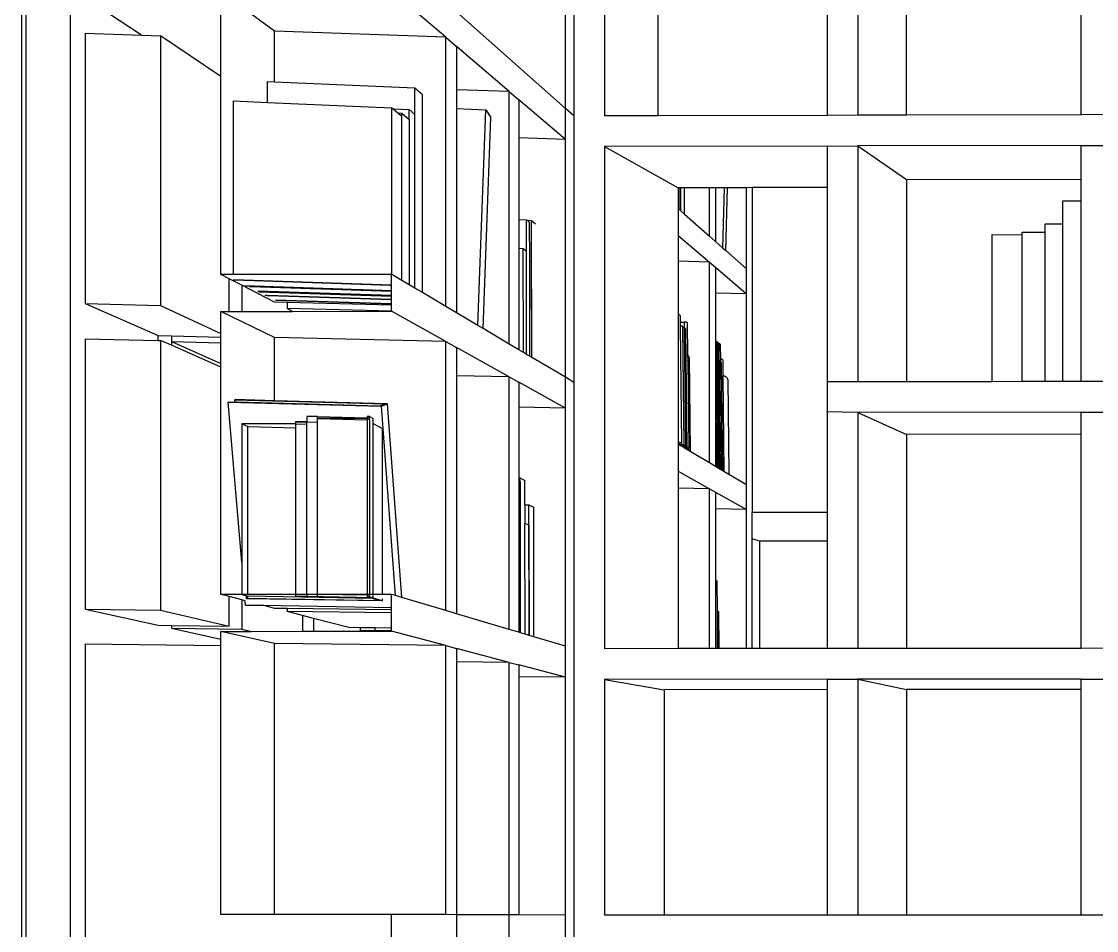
# Model space of a CAD drawing. Extents: x -7815 to 13236, y -6690 to 6575.
# Drawn here: x -7815 to -3460, y -47 to 3634 of the extents above; entities that cross this region are included whole.
import ezdxf

# ---------------------------------------------------------------- set-up
doc = ezdxf.new("R2010")
doc.units = 0
doc.layers.get('0').update_dxf_attribs({"linetype": 'CONTINUOUS'})
doc.layers.add('SECTIONCUTEDGES', color=7, linetype='CONTINUOUS')

msp = doc.modelspace()

# ---------------------------------------------------------------- linework, layer by layer
for p, q in [((-7797.7, 6468.7), (-7797.7, -4001.7)), ((-7617.7, 6271.1), (-7617.7, -3879.4)), ((-5577.2, 5409.2), (-5577.2, 3251.4)), ((-5611.7, 3281.9), (-5611.7, 4245.5)), ((-5453.4, 4206.4), (-5453.4, 3251.7)), ((-4426.6, 4209.6), (-4426.6, 3254.2)), ((-5235.9, 3252.2), (-5235.9, 4042.5)), ((-4550.5, 3253.9), (-4550.5, 4044.6)), ((-4229.7, 3254.7), (-4229.7, 4027.7)), ((-3522.3, 3256.4), (-3522.3, 4029.8)), ((-6790.6, 3595.2), (-7007.4, 3754.9)), ((-6096.7, 3569.9), (-6316, 3756.8)), ((-7328.5, 3578.5), (-7556.9, 3729.3)), ((-5611.7, 3281.9), (-6052.6, 3672.7)), ((-7556.9, 3586.8), (-7556.9, 2491.8)), ((-7556.9, 3586.8), (-7328.5, 3578.5)), ((-7328.5, 3578.5), (-7252.4, 3575.7)), ((-7252.4, 3575.7), (-7252.4, 2484.2)), ((-7007.4, 3411.8), (-7252.4, 3575.7)), ((-6790.6, 3390), (-6790.6, 3595.2)), ((-6096.7, 3569.9), (-6790.6, 3595.2)), ((-6096.7, 2480.1), (-6096.7, 3569.9)), ((-6096.7, 3569.9), (-6052.6, 3532.3)), ((-5839.3, 3350.5), (-6052.6, 3532.3)), ((-6052.6, 3532.3), (-6052.6, 3357.8)), ((-6818.6, 3306.6), (-6818.6, 3391.2)), ((-6818.6, 3391.2), (-6790.6, 3390)), ((-6790.6, 3390), (-6221.3, 3364.9)), ((-6221.3, 3364.9), (-6191.3, 3337.8)), ((-6221.3, 3256.7), (-6221.3, 3364.9)), ((-5839.3, 3350.5), (-6052.6, 3357.8)), ((-6052.6, 3357.8), (-6052.6, 3281.1)), ((-6956.2, 2608.8), (-6956.2, 3312.6)), ((-6956.2, 3312.6), (-6818.6, 3306.6)), ((-6191.3, 2536.1), (-6191.3, 3337.8)), ((-5839.3, 2327.7), (-5839.3, 3350.5)), ((-5839.3, 3350.5), (-5800.5, 3317.4)), ((-5611.7, 3156.5), (-5800.5, 3317.4)), ((-5800.5, 3317.4), (-5800.5, 3162.6)), ((-6818.6, 3306.6), (-6315.1, 3285)), ((-6315.1, 2609.5), (-6315.1, 3285)), ((-6315.1, 3285), (-6309, 3279.8)), ((-6309, 3279.8), (-6244.5, 3277)), ((-6309, 3279.8), (-6290.2, 3263.6)), ((-6244.5, 3277), (-6221.3, 3256.7)), ((-6244.5, 3237), (-6244.5, 3277)), ((-6052.6, 3281.1), (-5933.8, 3276)), ((-6052.6, 3281.1), (-6052.6, 2454)), ((-5966.7, 2403.2), (-5933.8, 3276)), ((-5933.8, 3276), (-5913.5, 3245.4)), ((-5577.2, 3251.4), (-5611.7, 3281.9)), ((-5611.7, 3156.5), (-5611.7, 3281.9)), ((-6290.2, 3263.6), (-6274.6, 3262.9)), ((-6290.2, 3263.6), (-6274.6, 3250.2)), ((-6274.6, 3262.9), (-6244.5, 3237)), ((-6274.6, 3250.2), (-6274.6, 3262.9)), ((-6274.6, 2585.5), (-6274.6, 3250.2)), ((-6244.5, 3237), (-6244.5, 2567.7)), ((-6221.3, 2553.9), (-6221.3, 3256.7)), ((-5945.5, 2390.6), (-5913.5, 3245.4)), ((-5577.2, 3251.4), (-5577.2, 2172.5)), ((-5235.9, 3252.2), (-5453.4, 3251.7)), ((-4550.5, 3253.9), (-5235.9, 3252.2)), ((-4426.6, 3254.2), (-4550.5, 3253.9)), ((-4229.7, 3254.7), (-4426.6, 3254.2)), ((-3522.3, 3256.4), (-4229.7, 3254.7)), ((-3398.1, 3256.7), (-3522.3, 3256.4)), ((-5611.7, 3156.5), (-5800.5, 3162.6)), ((-5800.5, 3162.6), (-5800.5, 2832.4)), ((-5611.7, 2192.9), (-5611.7, 3156.5)), ((-4550.5, 3129.5), (-5453.4, 3127.4)), ((-5453.4, 3127.4), (-5453.4, 1093.7)), ((-5453.4, 3127.4), (-5155.3, 2960.4)), ((-4550.5, 3129.5), (-4426.6, 3129.8)), ((-4550.5, 2961.7), (-4550.5, 3129.5)), ((-3522.3, 3131.9), (-4426.6, 3129.8)), ((-4426.6, 3129.8), (-4426.6, 2174.4)), ((-4426.6, 3129.8), (-4229.7, 2994.5)), ((-3522.3, 3131.9), (-3398.1, 3132.2)), ((-3522.3, 2996.1), (-3522.3, 3131.9)), ((-4550.5, 2961.7), (-4855.7, 2961.1)), ((-4550.5, 2174.2), (-4550.5, 2961.7)), ((-4229.7, 2994.5), (-3522.3, 2996.1)), ((-4229.7, 2994.5), (-4229.7, 2174.7)), ((-3522.3, 2907.3), (-3522.3, 2996.1)), ((-5150.8, 2960.4), (-5155.3, 2960.4)), ((-5155.3, 2960.4), (-5155.3, 2877.5)), ((-5150.6, 2873.4), (-5150.8, 2960.4)), ((-5144.2, 2960.4), (-5150.8, 2960.4)), ((-5144, 2867.5), (-5144.2, 2960.4)), ((-5144.1, 2960.4), (-5144.2, 2960.4)), ((-5129, 2960.5), (-5144.1, 2960.4)), ((-5144, 2867.5), (-5144.1, 2960.4)), ((-5028.6, 2960.7), (-5129, 2960.5)), ((-5128.8, 2854), (-5129, 2960.5)), ((-5028.6, 2765.2), (-5028.6, 2960.7)), ((-5004.1, 2960.7), (-5028.6, 2960.7)), ((-4967.1, 2960.8), (-5004.1, 2960.7)), ((-5004.1, 2960.7), (-5004.1, 2743.5)), ((-4973.7, 2716.5), (-4967.1, 2960.8)), ((-4955.4, 2960.8), (-4967.1, 2960.8)), ((-4962.3, 2706.4), (-4955.4, 2960.8)), ((-4877.9, 2961), (-4955.4, 2960.8)), ((-4855.7, 2961.1), (-4877.9, 2961)), ((-4877.9, 2631.7), (-4877.9, 2961)), ((-4855.7, 2961.1), (-4855.7, 1645.4)), ((-5155.3, 2877.5), (-5150.6, 2873.4)), ((-5155.3, 2877.5), (-5155.3, 2767.5)), ((-3596.8, 2907.7), (-3522.3, 2907.3)), ((-3596.8, 2814.2), (-3596.8, 2907.7)), ((-3522.3, 2175.8), (-3522.3, 2907.3)), ((-5800.5, 2832.4), (-5769.8, 2831.2)), ((-5800.5, 2832.4), (-5800.5, 2715.6)), ((-5768.9, 2286), (-5769.8, 2831.2)), ((-5769.8, 2831.2), (-5767.1, 2828.9)), ((-5150.6, 2873.4), (-5144, 2867.5)), ((-5144, 2867.5), (-5144, 2867.5)), ((-5144, 2867.5), (-5128.8, 2854)), ((-5128.8, 2854), (-5028.6, 2765.2)), ((-5767.1, 2828.9), (-5748.8, 2828.2)), ((-5767.1, 2828.9), (-5756.8, 2820)), ((-5756.5, 2665.4), (-5756.8, 2820)), ((-5748.8, 2828.2), (-5732.3, 2813.9)), ((-5747.9, 2273.6), (-5748.8, 2828.2)), ((-3668.8, 2814.7), (-3596.8, 2814.2)), ((-3668.8, 2780.3), (-3668.8, 2814.7)), ((-3596.8, 2175.7), (-3596.8, 2814.2)), ((-5155.3, 2767.5), (-5028.6, 2659.5)), ((-5155.3, 2767.5), (-5155.3, 2663)), ((-5028.6, 2765.2), (-5004.1, 2743.5)), ((-3882.4, 2770.7), (-3760.7, 2770)), ((-3882.4, 2175.3), (-3882.4, 2770.7)), ((-3760.7, 2780.9), (-3668.8, 2780.3)), ((-3760.7, 2770), (-3760.7, 2780.9)), ((-3760.7, 2175.5), (-3760.7, 2770)), ((-3668.8, 2175.6), (-3668.8, 2780.3)), ((-5800.5, 2715.6), (-5782.9, 2714.9)), ((-5800.5, 2715.6), (-5800.5, 2304.7)), ((-5782.9, 2714.9), (-5769.8, 2704.1)), ((-5782, 2293.8), (-5782.9, 2714.9)), ((-5768.9, 2286), (-5769.8, 2704.1)), ((-5004.1, 2743.5), (-4973.7, 2716.5)), ((-4973.7, 2716.5), (-4962.3, 2706.4)), ((-4962.3, 2706.4), (-4877.9, 2631.7)), ((-5756.5, 2665.4), (-5748.8, 2659)), ((-5755.9, 2278.3), (-5756.5, 2665.4)), ((-5747.9, 2273.6), (-5748.8, 2659)), ((-5028.6, 2659.5), (-5155.3, 2663)), ((-5155.3, 2663), (-5155.3, 2449.7)), ((-5028.6, 2659.5), (-5004.1, 2638.6)), ((-5028.6, 1847.7), (-5028.6, 2659.5)), ((-5004.1, 2638.6), (-4877.9, 2531.1)), ((-5004.1, 2638.6), (-5004.1, 2534.4)), ((-4877.9, 2531.1), (-4877.9, 2631.7)), ((-6974, 2591.6), (-7007.4, 2608.7)), ((-6974, 2459.5), (-6974, 2591.6)), ((-6923.3, 2565.6), (-6974, 2591.6)), ((-6956.2, 2589.4), (-6316, 2567.9)), ((-6956.2, 2589.4), (-6953.3, 2587.7)), ((-6953.3, 2587.7), (-6322.1, 2566.5)), ((-6315.1, 2609.5), (-6316, 2610)), ((-6274.6, 2585.5), (-6315.1, 2609.5)), ((-6244.5, 2567.7), (-6274.6, 2585.5)), ((-6923.3, 2565.6), (-6923.3, 2459.6)), ((-6790.6, 2497.7), (-6923.3, 2565.6)), ((-6911.2, 2563.3), (-6908.5, 2561.7)), ((-6316, 2543.5), (-6911.2, 2563.3)), ((-6889.9, 2561.1), (-6908.5, 2561.7)), ((-6889.9, 2561.1), (-6887, 2559.4)), ((-6316, 2542), (-6889.9, 2561.1)), ((-6316, 2540.4), (-6887, 2559.4)), ((-6857.3, 2542.1), (-6854.7, 2540.6)), ((-6316, 2524.3), (-6857.3, 2542.1)), ((-6854.7, 2540.6), (-6316, 2522.8)), ((-6854.7, 2540.6), (-6851.8, 2538.9)), ((-6851.8, 2538.9), (-6316, 2521.3)), ((-6830.1, 2526.2), (-6827.4, 2524.7)), ((-6830.1, 2526.2), (-6316, 2509.4)), ((-6322.1, 2566.5), (-6316, 2562.4)), ((-6221.3, 2553.9), (-6244.5, 2567.7)), ((-6191.3, 2536.1), (-6221.3, 2553.9)), ((-6096.7, 2480.1), (-6191.3, 2536.1)), ((-4877.9, 2531.1), (-5004.1, 2534.4)), ((-5004.1, 2534.4), (-5004.1, 2340.4)), ((-4877.9, 1758.4), (-4877.9, 2531.1)), ((-7556.9, 2491.8), (-7261.8, 2361.7)), ((-7556.9, 2491.8), (-7252.4, 2484.2)), ((-7252.4, 2484.2), (-7007.4, 2370.3)), ((-6818.6, 2524.4), (-6827.4, 2524.7)), ((-6818.6, 2524.4), (-6815.8, 2522.8)), ((-6316, 2507.9), (-6818.6, 2524.4)), ((-6316, 2506.4), (-6815.8, 2522.8)), ((-6738.9, 2496.4), (-6790.6, 2497.7)), ((-6786.1, 2505.5), (-6783.5, 2504)), ((-6316, 2490.2), (-6786.1, 2505.5)), ((-6316, 2488.7), (-6783.5, 2504)), ((-6738.9, 2496.4), (-6738.9, 2471.3)), ((-6316, 2485.7), (-6738.9, 2496.4)), ((-6790.6, 2354.8), (-7007.4, 2459.4)), ((-6716.7, 2459.9), (-6738.9, 2471.3)), ((-6316.6, 2460.7), (-6738.9, 2471.3)), ((-6096.7, 2338.2), (-6316, 2460.7)), ((-6052.6, 2454), (-6096.7, 2480.1)), ((-5966.7, 2403.2), (-6052.6, 2454)), ((-5153.3, 2448.8), (-5155.3, 2449.7)), ((-5155.3, 2449.7), (-5155.3, 1931.2)), ((-5150.8, 2447.4), (-5153.3, 2448.8)), ((-5149, 2446), (-5150.8, 2447.4)), ((-5147.8, 2444.6), (-5149, 2446)), ((-5147.3, 2443.2), (-5147.8, 2444.6)), ((-5147.3, 2443.2), (-5147, 2416.9)), ((-5945.5, 2390.6), (-5966.7, 2403.2)), ((-5147, 2416.9), (-5130.4, 2416.5)), ((-5147, 2416.9), (-5146.8, 2401.6)), ((-5144.3, 2401.2), (-5146.8, 2401.6)), ((-5146.8, 2401.6), (-5141.3, 1924.4)), ((-5141.6, 2400.7), (-5144.3, 2401.2)), ((-5139.5, 2400.2), (-5141.6, 2400.7)), ((-5138, 2399.7), (-5139.5, 2400.2)), ((-5137.1, 2399.2), (-5138, 2399.7)), ((-5136.9, 2398.8), (-5137.1, 2399.2)), ((-5136.9, 2398.8), (-5136.9, 2395.6)), ((-5135.7, 2395.4), (-5136.9, 2395.6)), ((-5136.9, 2395.6), (-5131.4, 1917.9)), ((-5133.6, 2394.9), (-5135.7, 2395.4)), ((-5130.4, 2416.5), (-5130.1, 2391.7)), ((-5126.9, 2416.3), (-5130.4, 2416.5)), ((-5123.9, 2416.1), (-5126.9, 2416.3)), ((-5121.5, 2415.9), (-5123.9, 2416.1)), ((-5119.7, 2415.6), (-5121.5, 2415.9)), ((-5118.6, 2415.4), (-5119.7, 2415.6)), ((-5118, 2415.2), (-5118.6, 2415.4)), ((-5118, 2415.2), (-5116.5, 2281.6)), ((-7261.8, 2342.3), (-7261.8, 2361.7)), ((-7261.8, 2361.7), (-7208.1, 2360.4)), ((-7208.1, 2360.4), (-7208.1, 2338)), ((-7208.1, 2360.4), (-7007.4, 2355.6)), ((-6790.6, 2098.2), (-6790.6, 2354.8)), ((-6096.7, 2338.2), (-6790.6, 2354.8)), ((-5839.3, 2327.7), (-5945.5, 2390.6)), ((-5132.1, 2394.4), (-5133.6, 2394.9)), ((-5131.2, 2393.9), (-5132.1, 2394.4)), ((-5131, 2393.4), (-5131.2, 2393.9)), ((-5131, 2393.4), (-5131, 2391.9)), ((-5130.1, 2391.7), (-5131, 2391.9)), ((-5131, 2391.9), (-5125.5, 1913.6)), ((-5129.8, 2391.6), (-5130.1, 2391.7)), ((-5127.7, 2391.2), (-5129.8, 2391.6)), ((-5126.2, 2390.7), (-5127.7, 2391.2)), ((-5125.4, 2390.2), (-5126.2, 2390.7)), ((-5125.2, 2389.7), (-5125.4, 2390.2)), ((-5125.2, 2389.7), (-5119.7, 1911)), ((-7556.9, 2349.3), (-7556.9, 1254.4)), ((-7556.9, 2349.3), (-7261.8, 2342.3)), ((-7261.8, 2342.3), (-7252.4, 2342.1)), ((-7252.4, 2342.1), (-7252.4, 1250.5)), ((-7208.1, 2322.7), (-7252.4, 2342.1)), ((-7208.1, 2338), (-7007.4, 2249.4)), ((-7208.1, 2338), (-7208.1, 2322.7)), ((-7208.1, 2338), (-7007.4, 2333.2)), ((-7007.4, 2234.7), (-7208.1, 2322.7)), ((-6096.7, 1248.5), (-6096.7, 2338.2)), ((-6096.7, 2338.2), (-6052.6, 2313.6)), ((-5839.3, 2194.5), (-6052.6, 2313.6)), ((-6052.6, 2313.6), (-6052.6, 2199.3)), ((-5800.5, 2304.7), (-5839.3, 2327.7)), ((-5003.9, 2340.4), (-5004.1, 2340.4)), ((-5004.1, 2340.4), (-5004.1, 2074.1)), ((-5002.5, 2339.9), (-5003.9, 2340.4)), ((-5001.7, 2339.4), (-5002.5, 2339.9)), ((-5001.5, 2339), (-5001.7, 2339.4)), ((-5001.5, 2339), (-5001.5, 2337.7)), ((-5000.3, 2337.5), (-5001.5, 2337.7)), ((-5001.5, 2337.7), (-4995.7, 1828.2)), ((-4998.3, 2337), (-5000.3, 2337.5)), ((-4996.9, 2336.5), (-4998.3, 2337)), ((-4996.1, 2336), (-4996.9, 2336.5)), ((-4995.9, 2335.6), (-4996.1, 2336)), ((-4995.9, 2335.6), (-4995.9, 2332.4)), ((-4994.7, 2332.2), (-4995.9, 2332.4)), ((-4995.9, 2332.4), (-4990.1, 1824.8)), ((-4992.7, 2331.7), (-4994.7, 2332.2)), ((-4991.3, 2331.3), (-4992.7, 2331.7)), ((-4990.5, 2330.8), (-4991.3, 2331.3)), ((-4990.3, 2330.3), (-4990.5, 2330.8)), ((-4990.3, 2330.3), (-4990.3, 2329)), ((-4989.1, 2328.8), (-4990.3, 2329)), ((-4990.3, 2329), (-4984.5, 1821.5)), ((-4987.1, 2328.3), (-4989.1, 2328.8)), ((-4985.7, 2327.9), (-4987.1, 2328.3)), ((-4984.9, 2327.4), (-4985.7, 2327.9)), ((-4984.7, 2326.9), (-4984.9, 2327.4)), ((-4984.7, 2326.9), (-4984, 2267.2)), ((-5782, 2293.8), (-5800.5, 2304.7)), ((-5768.9, 2286), (-5782, 2293.8)), ((-5755.9, 2278.3), (-5768.9, 2286)), ((-5768.9, 2286), (-5768.9, 2286)), ((-5747.9, 2273.6), (-5755.9, 2278.3)), ((-5731.4, 2263.8), (-5747.9, 2273.6)), ((-5747.9, 2273.6), (-5747.9, 2273.6)), ((-5115.8, 2281.2), (-5116.5, 2281.6)), ((-5116.5, 2281.6), (-5116.3, 2261.8)), ((-5113.7, 2279.5), (-5115.8, 2281.2)), ((-5112, 2277.9), (-5113.7, 2279.5)), ((-5110.9, 2276.3), (-5112, 2277.9)), ((-5110.4, 2274.7), (-5110.9, 2276.3)), ((-5110.3, 2273.2), (-5110.4, 2274.7)), ((-5110.3, 2273.2), (-5110.3, 2273.2)), ((-5110.3, 2273.2), (-5106, 1893.5)), ((-4982.7, 2267), (-4984, 2267.2)), ((-4984, 2267.2), (-4983.9, 2254.1)), ((-4979.9, 2266.3), (-4982.7, 2267)), ((-4977.7, 2265.6), (-4979.9, 2266.3)), ((-4976, 2264.9), (-4977.7, 2265.6)), ((-4975, 2264.2), (-4976, 2264.9)), ((-5611.7, 2192.9), (-5731.4, 2263.8)), ((-5115.3, 2261.6), (-5116.3, 2261.8)), ((-5116.3, 2261.8), (-5112.2, 1908.5)), ((-5114.4, 2261.4), (-5115.3, 2261.6)), ((-5114, 2261.2), (-5114.4, 2261.4)), ((-5114, 2261.2), (-5110, 1906.8)), ((-4983.2, 2254), (-4983.9, 2254.1)), ((-4983.9, 2254.1), (-4978.9, 1818.2)), ((-4981.7, 2253.8), (-4983.2, 2254)), ((-4980.6, 2253.6), (-4981.7, 2253.8)), ((-4980.2, 2253.4), (-4980.6, 2253.6)), ((-4980.2, 2253.4), (-4975.2, 1816)), ((-4974.5, 2263.5), (-4975, 2264.2)), ((-4974.5, 2263.5), (-4973.8, 2200.6)), ((-5839.3, 2194.5), (-6052.6, 2199.3)), ((-6052.6, 2199.3), (-6052.6, 1235.3)), ((-5839.3, 1171.7), (-5839.3, 2194.5)), ((-5839.3, 2194.5), (-5800.5, 2172.9)), ((-5577.2, 2172.5), (-5611.7, 2192.9)), ((-5611.7, 2067.5), (-5611.7, 2192.9)), ((-4970.6, 2199.2), (-4973.8, 2200.6)), ((-4973.8, 2200.6), (-4969.4, 1812.6)), ((-4966.8, 2197.4), (-4970.6, 2199.2)), ((-4963.4, 2195.5), (-4966.8, 2197.4)), ((-4960.4, 2193.6), (-4963.4, 2195.5)), ((-4958, 2191.7), (-4960.4, 2193.6)), ((-4956.1, 2189.8), (-4958, 2191.7)), ((-4954.8, 2187.9), (-4956.1, 2189.8)), ((-4954.1, 2186.1), (-4954.8, 2187.9)), ((-4953.9, 2184.4), (-4954.1, 2186.1)), ((-4954, 2183.7), (-4953.9, 2184.4)), ((-4953.9, 2184.4), (-4949.5, 1800.8)), ((-5611.7, 2067.5), (-5800.5, 2172.9)), ((-5800.5, 2172.9), (-5800.5, 2071.5)), ((-5577.2, 2172.5), (-5577.2, -5504)), ((-4426.6, 2174.4), (-4550.5, 2174.2)), ((-4550.5, 1645.8), (-4550.5, 2174.2)), ((-4229.7, 2174.7), (-4426.6, 2174.4)), ((-3882.4, 2175.3), (-4229.7, 2174.7)), ((-3760.7, 2175.5), (-3882.4, 2175.3)), ((-3668.8, 2175.6), (-3760.7, 2175.5)), ((-3596.8, 2175.7), (-3668.8, 2175.6)), ((-3522.3, 2175.8), (-3596.8, 2175.7)), ((-3398.1, 2176), (-3522.3, 2175.8)), ((-6977.9, 2092.6), (-6975, 2093.5)), ((-6977.9, 2092.6), (-6357.4, 2075.7)), ((-6922.3, 1444.6), (-6977.9, 2092.6)), ((-6975, 2093.5), (-6950.3, 2092.9)), ((-6951, 2101.6), (-6948.3, 2102.5)), ((-6951, 2101.6), (-6343.8, 2085.1)), ((-6950.3, 2092.9), (-6951, 2101.6)), ((-6950.3, 2092.9), (-6945, 2092.7)), ((-6790.6, 2098.2), (-6948.3, 2102.5)), ((-6945, 2092.7), (-6944, 2093.1)), ((-6945, 2092.7), (-6364.4, 2077)), ((-6944, 2093.1), (-6363.5, 2077.3)), ((-6332.1, 2085.7), (-6790.6, 2098.2)), ((-6364.4, 2077), (-6363.5, 2077.3)), ((-6363.5, 2077.3), (-6343.8, 2085.1)), ((-6357.4, 2075.7), (-6332.1, 2085.7)), ((-6300.7, 1309.3), (-6357.4, 2075.7)), ((-6274.5, 1301.5), (-6332.1, 2085.7)), ((-5611.7, 2067.5), (-5800.5, 2071.5)), ((-5800.5, 2071.5), (-5800.5, 1785.6)), ((-5611.7, 1103.9), (-5611.7, 2067.5)), ((-5004.1, 2074.1), (-5001.3, 1831.5)), ((-5004.1, 2074.1), (-5004.1, 1833.1)), ((-4426.6, 2050), (-4554.2, 2053.5)), ((-3522.3, 2051.4), (-4426.6, 2050)), ((-4426.6, 2050), (-4426.6, 1094.6)), ((-4426.6, 2050), (-4229.7, 1961.4)), ((-3522.3, 2051.4), (-3398.1, 2051.6)), ((-3522.3, 1962.4), (-3522.3, 2051.4)), ((-6922.3, 2004.1), (-6897.9, 1993.1)), ((-6705.6, 2012.9), (-6659.8, 2011.7)), ((-6705.6, 2004.5), (-6659.8, 2003.3)), ((-6616.7, 2032.7), (-6659.8, 2033.9)), ((-6659.8, 2013), (-6616.7, 2011.8)), ((-6616.7, 2033.9), (-6414.3, 2028.6)), ((-6616.7, 2025.5), (-6414.3, 2020.2)), ((-6414.3, 2034.2), (-6405.2, 2029.5)), ((-6414.3, 2025.8), (-6405.2, 2021.1)), ((-6405.2, 2034.2), (-6390.8, 2026.7)), ((-6390.8, 2005.9), (-6390.8, 2026.7)), ((-6390.8, 2005.9), (-6352.3, 1986.1)), ((-6390.8, 1313.8), (-6390.8, 2005.9)), ((-6897.9, 1993.1), (-6705.6, 1988.1)), ((-6897.9, 1313.3), (-6897.9, 1993.1)), ((-6352.3, 1313.8), (-6352.3, 1986.1)), ((-3522.3, 1962.4), (-4229.7, 1961.4)), ((-4229.7, 1961.4), (-4229.7, 1094.7)), ((-3522.3, 1095.3), (-3522.3, 1962.4)), ((-5154.1, 1930.9), (-5155.3, 1931.2)), ((-5155.3, 1931.2), (-5155.3, 1927.4)), ((-5155.3, 1927.4), (-5145.8, 1920.6)), ((-5155.3, 1927.4), (-5155.3, 1926.1)), ((-5150.5, 1922.7), (-5155.3, 1926.1)), ((-5155.3, 1926.1), (-5155.3, 1922.8)), ((-5155.3, 1922.8), (-5150.5, 1922.7)), ((-5155.3, 1922.8), (-5155.3, 1922.7)), ((-5155.3, 1922.7), (-5155.3, 1812.7)), ((-5155.3, 1922.7), (-5152.5, 1921)), ((-5150.4, 1929.9), (-5154.1, 1930.9)), ((-5152.5, 1921), (-5148.1, 1920.9)), ((-5152.5, 1921), (-5151.9, 1920.7)), ((-5145.8, 1920.6), (-5151.9, 1920.7)), ((-5151.9, 1920.7), (-5151.7, 1920.6)), ((-5147.5, 1920.5), (-5151.7, 1920.6)), ((-5151.7, 1920.6), (-5147.6, 1918.2)), ((-5148.1, 1920.9), (-5150.5, 1922.7)), ((-5147.3, 1928.8), (-5150.4, 1929.9)), ((-5147.6, 1918.2), (-5144.1, 1918.1)), ((-5147.6, 1918.2), (-5147.3, 1917.9)), ((-5144.1, 1918.1), (-5147.5, 1920.5)), ((-5144.9, 1927.7), (-5147.3, 1928.8)), ((-5143.8, 1917.9), (-5147.3, 1917.9)), ((-5147.3, 1917.9), (-5144.9, 1916.5)), ((-5145.8, 1920.6), (-5143.7, 1921.5)), ((-5145.8, 1920.6), (-5139.9, 1916.3)), ((-5142, 1920.2), (-5145.8, 1920.6)), ((-5143, 1926.6), (-5144.9, 1927.7)), ((-5144.9, 1916.5), (-5141.9, 1916.4)), ((-5144.9, 1916.5), (-5144.7, 1916.4)), ((-5139.9, 1916.3), (-5144.7, 1916.4)), ((-5144.7, 1916.4), (-5144.5, 1916.3)), ((-5141.5, 1916.2), (-5144.5, 1916.3)), ((-5144.5, 1916.3), (-5140.4, 1913.9)), ((-5143.8, 1917.9), (-5144.1, 1918.1)), ((-5141.9, 1916.4), (-5143.8, 1917.9)), ((-5143.7, 1921.5), (-5142.3, 1922.4)), ((-5141.8, 1925.5), (-5143, 1926.6)), ((-5142.3, 1922.4), (-5141.4, 1923.4)), ((-5138.8, 1919.8), (-5142, 1920.2)), ((-5141.3, 1924.4), (-5141.8, 1925.5)), ((-5141.4, 1923.4), (-5141.3, 1924.4)), ((-5139.9, 1916.3), (-5137, 1916.6)), ((-5139.9, 1916.3), (-5134, 1912)), ((-5136.1, 1915.9), (-5139.9, 1916.3)), ((-5136, 1919.4), (-5138.8, 1919.8)), ((-5137, 1916.6), (-5134.7, 1916.9)), ((-5133.9, 1919.1), (-5136, 1919.4)), ((-5134.7, 1916.9), (-5132.9, 1917.2)), ((-5132.5, 1918.7), (-5133.9, 1919.1)), ((-5132.9, 1917.2), (-5131.8, 1917.5)), ((-5131.6, 1918.3), (-5132.5, 1918.7)), ((-5131.8, 1917.5), (-5131.4, 1917.9)), ((-5131.4, 1917.9), (-5131.6, 1918.3)), ((-5138.2, 1913.8), (-5141.5, 1916.2)), ((-5140.4, 1913.9), (-5138.2, 1913.8)), ((-5140.4, 1913.9), (-5140.2, 1913.7)), ((-5140.2, 1913.7), (-5138.1, 1913.7)), ((-5140.2, 1913.7), (-5137.6, 1912.2)), ((-5138.1, 1913.7), (-5138.2, 1913.8)), ((-5136, 1912.2), (-5138.1, 1913.7)), ((-5137.6, 1912.2), (-5136, 1912.2)), ((-5137.6, 1912.2), (-5137.4, 1912.1)), ((-5134, 1912), (-5137.4, 1912.1)), ((-5137.4, 1912.1), (-5136, 1911.2)), ((-5132.9, 1915.6), (-5136.1, 1915.9)), ((-5136, 1911.2), (-5132.4, 1911.2)), ((-5136, 1911.2), (-5133.2, 1909.6)), ((-5134, 1912), (-5133.6, 1912.1)), ((-5133.6, 1912.1), (-5132.1, 1912.2)), ((-5132.4, 1911.2), (-5133.6, 1912.1)), ((-5133.2, 1909.6), (-5130.1, 1909.5)), ((-5133.2, 1909.6), (-5133.1, 1909.6)), ((-5128.3, 1909.5), (-5133.1, 1909.6)), ((-5133.1, 1909.6), (-5133, 1909.5)), ((-5128.2, 1909.4), (-5133, 1909.5)), ((-5133, 1909.5), (-5130.5, 1908)), ((-5130.2, 1915.2), (-5132.9, 1915.6)), ((-5130.1, 1909.5), (-5132.4, 1911.2)), ((-5132.1, 1912.2), (-5131.1, 1912.3)), ((-5132.1, 1912.2), (-5128.3, 1909.5)), ((-5131.1, 1912.3), (-5128.8, 1912.6)), ((-5130.5, 1908), (-5124.1, 1907.9)), ((-5130.5, 1908), (-5130.4, 1907.9)), ((-5122.3, 1907.8), (-5130.4, 1907.9)), ((-5130.4, 1907.9), (-5130.3, 1907.9)), ((-5119.6, 1907.7), (-5130.3, 1907.9)), ((-5130.3, 1907.9), (-5129.7, 1907.5)), ((-5128.1, 1914.8), (-5130.2, 1915.2)), ((-5130.1, 1909.5), (-5128.3, 1909.5)), ((-5129.7, 1907.5), (-5129, 1907.5)), ((-5129.7, 1907.5), (-5129, 1907.1)), ((-5129, 1907.5), (-5129, 1907.1)), ((-5129, 1907.5), (-5119.1, 1907.4)), ((-5129, 1907.1), (-5127.7, 1906.3)), ((-5128.8, 1912.6), (-5127.1, 1912.9)), ((-5128.3, 1909.5), (-5127.1, 1909.5)), ((-5127.5, 1909.5), (-5128.3, 1909.5)), ((-5128.3, 1909.5), (-5128.3, 1909.5)), ((-5128.3, 1909.5), (-5128.2, 1909.4)), ((-5128.2, 1909.4), (-5127.5, 1909.5)), ((-5126.6, 1914.4), (-5128.1, 1914.8)), ((-5127.7, 1906.3), (-5117.5, 1906.2)), ((-5127.7, 1906.3), (-5127.6, 1906.3)), ((-5116.2, 1906.1), (-5127.6, 1906.3)), ((-5127.6, 1906.3), (-5126.5, 1905.6)), ((-5126.3, 1909.4), (-5127.5, 1909.5)), ((-5127.5, 1909.5), (-5127.1, 1909.5)), ((-5127.1, 1912.9), (-5126, 1913.3)), ((-5127, 1912.9), (-5127.1, 1912.9)), ((-5127.1, 1912.9), (-5127.1, 1912.9)), ((-5127.1, 1909.5), (-5125.3, 1909.7)), ((-5124.6, 1909.5), (-5127.1, 1909.5)), ((-5124.3, 1912.5), (-5127, 1912.9)), ((-5125.7, 1914), (-5126.6, 1914.4)), ((-5124.7, 1905.1), (-5126.5, 1905.6)), ((-5126.5, 1905.6), (-5106, 1893.5)), ((-5124.1, 1907.9), (-5126.3, 1909.4)), ((-5126, 1913.3), (-5125.5, 1913.6)), ((-5125.5, 1913.6), (-5125.7, 1914)), ((-5125.3, 1909.7), (-5124.6, 1909.8)), ((-5120.8, 1903.8), (-5124.7, 1905.1)), ((-5124.6, 1909.8), (-5122.9, 1910)), ((-5124.6, 1909.8), (-5124.6, 1909.5)), ((-5124.6, 1909.5), (-5122.3, 1907.8)), ((-5121.1, 1909.3), (-5124.6, 1909.5)), ((-5122.2, 1912.1), (-5124.3, 1912.5)), ((-5122.9, 1910), (-5121.2, 1910.3)), ((-5122.3, 1907.8), (-5119.1, 1907.9)), ((-5118.5, 1907.8), (-5122.3, 1907.8)), ((-5120.7, 1911.7), (-5122.2, 1912.1)), ((-5121.2, 1910.3), (-5120.1, 1910.6)), ((-5118.1, 1909.1), (-5121.1, 1909.3)), ((-5117.2, 1902.5), (-5120.8, 1903.8)), ((-5119.9, 1911.4), (-5120.7, 1911.7)), ((-5120.1, 1910.6), (-5119.7, 1911)), ((-5119.7, 1911), (-5119.9, 1911.4)), ((-5119.1, 1907.4), (-5119.6, 1907.7)), ((-5119.1, 1907.9), (-5118.5, 1907.9)), ((-5117.5, 1906.2), (-5119.1, 1907.4)), ((-5118.5, 1907.9), (-5116.5, 1908)), ((-5118.5, 1907.9), (-5118.5, 1907.8)), ((-5118.5, 1907.8), (-5116.2, 1906.1)), ((-5116.1, 1907.6), (-5118.5, 1907.8)), ((-5115.7, 1908.9), (-5118.1, 1909.1)), ((-5114.1, 1901.2), (-5117.2, 1902.5)), ((-5116.5, 1908), (-5114.5, 1908.1)), ((-5116.2, 1906.1), (-5114.2, 1906.2)), ((-5114.1, 1907.4), (-5116.1, 1907.6)), ((-5113.9, 1908.8), (-5115.7, 1908.9)), ((-5114.5, 1908.1), (-5113.1, 1908.2)), ((-5114.2, 1906.2), (-5112.5, 1906.3)), ((-5112.5, 1907.3), (-5114.1, 1907.4)), ((-5111.5, 1899.8), (-5114.1, 1901.2)), ((-5112.8, 1908.6), (-5113.9, 1908.8)), ((-5113.1, 1908.2), (-5112.4, 1908.3)), ((-5112.2, 1908.5), (-5112.8, 1908.6)), ((-5111.2, 1907.1), (-5112.5, 1907.3)), ((-5112.5, 1906.3), (-5111.3, 1906.4)), ((-5112.4, 1908.3), (-5112.2, 1908.5)), ((-5109.3, 1898.4), (-5111.5, 1899.8)), ((-5111.3, 1906.4), (-5110.4, 1906.5)), ((-5110.4, 1907), (-5111.2, 1907.1)), ((-5110, 1906.8), (-5110.4, 1907)), ((-5110.4, 1906.5), (-5110, 1906.7)), ((-5110, 1906.7), (-5110, 1906.8)), ((-5107.7, 1897), (-5109.3, 1898.4)), ((-5106.6, 1895.7), (-5107.7, 1897)), ((-5106, 1894.4), (-5106.6, 1895.7)), ((-5106, 1893.5), (-5106, 1894.4)), ((-5106, 1893.5), (-5028.6, 1847.7)), ((-5028.6, 1847.7), (-5004.1, 1833.1)), ((-5004.1, 1833.1), (-5001.3, 1831.5)), ((-5001.3, 1831.5), (-4995.7, 1828.2)), ((-5800.5, 1785.6), (-5795.4, 1785.5)), ((-5800.5, 1785.6), (-5800.5, 1772.6)), ((-5155.3, 1812.7), (-5028.6, 1741.9)), ((-5155.3, 1812.7), (-5155.3, 1744.2)), ((-4995.7, 1828.2), (-4990.1, 1824.8)), ((-4990.1, 1824.8), (-4984.5, 1821.5)), ((-4984.5, 1821.5), (-4978.9, 1818.2)), ((-4978.9, 1818.2), (-4975.2, 1816)), ((-4975.2, 1816), (-4969.4, 1812.6)), ((-4969.4, 1812.6), (-4949.5, 1800.8)), ((-4949.5, 1800.8), (-4877.9, 1758.4)), ((-5800.5, 1772.6), (-5795.4, 1769.9)), ((-5800.5, 1772.6), (-5800.5, 1160.2)), ((-5795.4, 1785.5), (-5775.8, 1774.8)), ((-5794.4, 1158.4), (-5795.4, 1785.5)), ((-5795.4, 1769.9), (-5794.4, 1158.4)), ((-5775.6, 1676.7), (-5775.8, 1774.8)), ((-5028.6, 1741.9), (-5155.3, 1744.2)), ((-5155.3, 1744.2), (-5155.3, 1094)), ((-4877.9, 1657.8), (-4877.9, 1758.4)), ((-5028.6, 1741.9), (-5004.1, 1728.3)), ((-5028.6, 1094.1), (-5028.6, 1741.9)), ((-5004.1, 1728.3), (-4877.9, 1657.8)), ((-5004.1, 1728.3), (-5004.1, 1660)), ((-5775.6, 1676.7), (-5759.4, 1676.3)), ((-5775.6, 1676.7), (-5775.5, 1602)), ((-5758.4, 1147.6), (-5759.4, 1676.3)), ((-5759.4, 1676.3), (-5740.2, 1666.5)), ((-5739.2, 1141.9), (-5740.2, 1666.5)), ((-4877.9, 1657.8), (-5004.1, 1660)), ((-5004.1, 1660), (-5004.1, 1369)), ((-4877.9, 1094.2), (-4877.9, 1657.8)), ((-4550.5, 1645.8), (-4855.7, 1645.4)), ((-4855.7, 1538.7), (-4855.7, 1645.4)), ((-4550.5, 1529.8), (-4550.5, 1645.8)), ((-5775.5, 1602), (-5759.3, 1594.2)), ((-5774.7, 1152.5), (-5775.5, 1602)), ((-5759.3, 1594.2), (-5758.4, 1147.6)), ((-4826, 1529.5), (-4855.7, 1538.7)), ((-4855.7, 1094.2), (-4855.7, 1538.7)), ((-4550.5, 1529.8), (-4826, 1529.5)), ((-4826, 1529.5), (-4826, 1094.2)), ((-4550.5, 1094.5), (-4550.5, 1529.8)), ((-5004.1, 1369), (-5004.1, 1369)), ((-5001.8, 1368.9), (-5004.1, 1369)), ((-5004.1, 1369), (-5004.1, 1251.4)), ((-5000.2, 1368.8), (-5001.8, 1368.9)), ((-4999.1, 1368.7), (-5000.2, 1368.8)), ((-4998.6, 1368.6), (-4999.1, 1368.7)), ((-4998.6, 1368.6), (-4997.2, 1247.5)), ((-6974, 1304.6), (-7007.4, 1313.2)), ((-6922.3, 1313.3), (-6897.9, 1306)), ((-6705.6, 1313.5), (-6659.8, 1312.7)), ((-6414.3, 1310.1), (-6616.7, 1313.6)), ((-6405.2, 1310.7), (-6414.3, 1313.8)), ((-6390.8, 1300.5), (-6390.8, 1308.9)), ((-6300.7, 1309.3), (-6316, 1313.9)), ((-6274.5, 1301.5), (-6300.7, 1309.3)), ((-6974, 1185.4), (-6974, 1304.6)), ((-6923.3, 1291.5), (-6974, 1304.6)), ((-6923.3, 1291.5), (-6923.3, 1173.5)), ((-6908.9, 1287.8), (-6923.3, 1291.5)), ((-6908.9, 1287.8), (-6908.9, 1288.1)), ((-6907.4, 1270.6), (-6908.9, 1287.8)), ((-6907.4, 1270.6), (-6837.8, 1269.5)), ((-6904.2, 1297.7), (-6904.2, 1306.1)), ((-6904.2, 1297.7), (-6897.9, 1297.6)), ((-6904.2, 1297.7), (-6901.4, 1296.9)), ((-6352.3, 1287.7), (-6901.4, 1296.9)), ((-6897.9, 1297.6), (-6897.9, 1306)), ((-6390.5, 1297.4), (-6897.9, 1306)), ((-6897.9, 1297.6), (-6364.2, 1288.7)), ((-6790.6, 1257.3), (-6837.8, 1269.5)), ((-6837.8, 1269.5), (-6316, 1260.9)), ((-6705.6, 1305.1), (-6397.8, 1299.8)), ((-6390.8, 1300.5), (-6659.8, 1305.1)), ((-6616.7, 1305.1), (-6402.8, 1301.5)), ((-6414.3, 1305.3), (-6402.8, 1301.5)), ((-6405.2, 1305.3), (-6390.8, 1300.5)), ((-6397.8, 1299.8), (-6390.5, 1297.4)), ((-6390.8, 1300.5), (-6352.3, 1287.7)), ((-6390.5, 1297.4), (-6364.2, 1288.7)), ((-6352.3, 1287.7), (-6352.3, 1296)), ((-6096.7, 1248.5), (-6274.5, 1301.5)), ((-7556.9, 1254.4), (-7261.8, 1188.9)), ((-7556.9, 1254.4), (-7252.4, 1250.5)), ((-7252.4, 1250.5), (-6974, 1185.4)), ((-6738.9, 1256.7), (-6790.6, 1257.3)), ((-6738.9, 1256.7), (-6738.9, 1244)), ((-6316, 1251.3), (-6738.9, 1256.7)), ((-6316, 1238.7), (-6738.9, 1244)), ((-6677.5, 1228.2), (-6738.9, 1244)), ((-6677.5, 1228.2), (-6677.5, 1164.2)), ((-6632.6, 1216.7), (-6677.5, 1228.2)), ((-6052.6, 1235.3), (-6096.7, 1248.5)), ((-5839.3, 1171.7), (-6052.6, 1235.3)), ((-5004.1, 1251.4), (-5002.3, 1094.1)), ((-5004.1, 1251.4), (-5004.1, 1094.1)), ((-4997.1, 1247.4), (-4997.2, 1247.5)), ((-4997.2, 1247.5), (-4995.5, 1094.1)), ((-4995.1, 1246.6), (-4997.1, 1247.4)), ((-4993.7, 1245.8), (-4995.1, 1246.6)), ((-4992.7, 1244.9), (-4993.7, 1245.8)), ((-4992.2, 1244.1), (-4992.7, 1244.9)), ((-4992.2, 1244.1), (-4990.5, 1094.1)), ((-7261.8, 1188.9), (-7208.1, 1188.2)), ((-7208.1, 1188.2), (-7208.1, 1176.9)), ((-7208.1, 1188.2), (-6974, 1185.4)), ((-7208.1, 1176.9), (-7007.4, 1132.3)), ((-7208.1, 1176.9), (-6923.3, 1173.5)), ((-6632.6, 1216.7), (-6632.6, 1164.3)), ((-6488.5, 1179.6), (-6632.6, 1216.7)), ((-6443, 1179), (-6488.5, 1179.6)), ((-6443, 1179), (-6443, 1167.8)), ((-6381.8, 1178.3), (-6443, 1179)), ((-6381.8, 1168.9), (-6381.8, 1178.3)), ((-6316, 1177.5), (-6381.8, 1178.3)), ((-6790.6, 1114.4), (-7007.4, 1163.9)), ((-6923.3, 1173.5), (-6882.8, 1164)), ((-6429.8, 1164.4), (-6443, 1167.8)), ((-6316, 1166.3), (-6443, 1167.8)), ((-6381.8, 1168.9), (-6379.5, 1168.2)), ((-6381.8, 1168.9), (-6316, 1167.9)), ((-6379.5, 1168.2), (-6316, 1167.2)), ((-6096.7, 1106.6), (-6316, 1164.5)), ((-5800.5, 1160.2), (-5839.3, 1171.7)), ((-5794.4, 1158.4), (-5800.5, 1160.2)), ((-5774.7, 1152.5), (-5794.4, 1158.4)), ((-5758.4, 1147.6), (-5774.7, 1152.5)), ((-5739.2, 1141.9), (-5758.4, 1147.6)), ((-5611.7, 1103.9), (-5739.2, 1141.9)), ((-7556.9, 1111.8), (-7556.9, -1220.6)), ((-7007.4, 1105.6), (-7556.9, 1111.8)), ((-6096.7, 1106.6), (-6790.6, 1114.4)), ((-6790.6, 17.7), (-6790.6, 1114.4)), ((-6096.7, 16.8), (-6096.7, 1106.6)), ((-6096.7, 1106.6), (-6052.6, 1094.9)), ((-5839.3, 1038.6), (-6052.6, 1094.9)), ((-6052.6, 1094.9), (-6052.6, 1040.8)), ((-5611.7, 978.4), (-5611.7, 1103.9)), ((-5155.3, 1094), (-5453.4, 1093.7)), ((-5028.6, 1094.1), (-5155.3, 1094)), ((-5004.1, 1094.1), (-5028.6, 1094.1)), ((-5002.3, 1094.1), (-5004.1, 1094.1)), ((-4995.5, 1094.1), (-5002.3, 1094.1)), ((-4990.5, 1094.1), (-4995.5, 1094.1)), ((-4877.9, 1094.2), (-4990.5, 1094.1)), ((-4855.7, 1094.2), (-4877.9, 1094.2)), ((-4826, 1094.2), (-4855.7, 1094.2)), ((-4550.5, 1094.5), (-4826, 1094.2)), ((-4426.6, 1094.6), (-4550.5, 1094.5)), ((-4229.7, 1094.7), (-4426.6, 1094.6)), ((-3522.3, 1095.3), (-4229.7, 1094.7)), ((-3398.1, 1095.4), (-3522.3, 1095.3)), ((-5839.3, 1038.6), (-6052.6, 1040.8)), ((-6052.6, 1040.8), (-6052.6, 16.6)), ((-5839.3, 15.8), (-5839.3, 1038.6)), ((-5839.3, 1038.6), (-5800.5, 1028.3)), ((-5611.7, 978.4), (-5800.5, 1028.3)), ((-5800.5, 1028.3), (-5800.5, 980.3)), ((-5611.7, 978.4), (-5800.5, 980.3)), ((-5800.5, 980.3), (-5800.5, 15.6)), ((-5611.7, 14.9), (-5611.7, 978.4)), ((-4550.5, 970.1), (-5453.4, 969.4)), ((-5453.4, 969.4), (-5453.4, 14.7)), ((-5453.4, 969.4), (-5212.3, 927.6)), ((-4550.5, 970.1), (-4426.6, 970.2)), ((-4550.5, 928), (-4550.5, 970.1)), ((-3522.3, 970.8), (-4426.6, 970.2)), ((-4426.6, 970.2), (-4426.6, 14.8)), ((-4426.6, 970.2), (-4229.7, 928.2)), ((-3522.3, 970.8), (-3398.1, 970.9)), ((-3522.3, 928.7), (-3522.3, 970.8)), ((-4550.5, 928), (-5212.3, 927.6)), ((-5212.3, 927.6), (-5212.3, 14.7)), ((-4550.5, 14.8), (-4550.5, 928)), ((-3522.3, 928.7), (-4229.7, 928.2)), ((-4229.7, 928.2), (-4229.7, 14.8)), ((-3522.3, 14.8), (-3522.3, 928.7)), ((-6790.6, 16.9), (-7007.4, 17.7)), ((-6790.6, 16.9), (-6790.6, 17.7)), ((-6316, 16.9), (-6790.6, 16.9)), ((-6096.7, 16.8), (-6316, 17.7)), ((-6052.6, 16.6), (-6096.7, 16.8)), ((-6052.6, 16.6), (-6052.6, 15.8)), ((-5839.3, 15.8), (-6052.6, 15.8)), ((-6052.6, 15.8), (-6052.6, -123.8)), ((-5800.5, 15.6), (-5839.3, 15.8)), ((-5839.3, -117.4), (-5839.3, 15.8)), ((-5611.7, 14.9), (-5800.5, 15.6)), ((-5611.7, -110.6), (-5611.7, 14.9)), ((-5212.3, 14.7), (-5453.4, 14.7)), ((-4550.5, 14.8), (-5212.3, 14.7)), ((-4426.6, 14.8), (-4550.5, 14.8)), ((-4229.7, 14.8), (-4426.6, 14.8)), ((-3522.3, 14.8), (-4229.7, 14.8)), ((-3398.1, 14.8), (-3522.3, 14.8))]:
    msp.add_line(p, q)
at = {"layer": 'SECTIONCUTEDGES'}
for p, q in [((-7815.3, 6491.2), (-7815.3, -6605)), ((-7007.4, 3411.8), (-7007.4, 3708.7)), ((-7007.4, 2608.7), (-7007.4, 3411.8)), ((-6956.2, 2608.8), (-7007.4, 2608.7)), ((-6316, 2610), (-6956.2, 2608.8)), ((-6316, 2567.9), (-6316, 2610)), ((-6316, 2562.4), (-6316, 2567.9)), ((-6316, 2543.5), (-6316, 2562.4)), ((-6316, 2542), (-6316, 2543.5)), ((-6316, 2540.4), (-6316, 2542)), ((-6316, 2524.3), (-6316, 2540.4)), ((-6316, 2522.8), (-6316, 2524.3)), ((-6316, 2521.3), (-6316, 2522.8)), ((-6316, 2509.4), (-6316, 2521.3)), ((-6316, 2507.9), (-6316, 2509.4)), ((-6316, 2506.4), (-6316, 2507.9)), ((-6316, 2490.2), (-6316, 2506.4)), ((-6316, 2488.7), (-6316, 2490.2)), ((-6316, 2485.7), (-6316, 2488.7)), ((-6316, 2460.7), (-6316, 2485.7)), ((-7007.4, 2459.4), (-6974, 2459.5)), ((-7007.4, 2370.3), (-7007.4, 2459.4)), ((-6974, 2459.5), (-6923.3, 2459.6)), ((-6923.3, 2459.6), (-6716.7, 2459.9)), ((-6716.7, 2459.9), (-6316.6, 2460.7)), ((-6316.6, 2460.7), (-6316, 2460.7)), ((-7007.4, 2355.6), (-7007.4, 2370.3)), ((-7007.4, 2333.2), (-7007.4, 2355.6)), ((-7007.4, 2249.4), (-7007.4, 2333.2)), ((-7007.4, 2234.7), (-7007.4, 2249.4)), ((-7007.4, 1313.2), (-7007.4, 2234.7)), ((-6705.6, 2004.5), (-6922.3, 2004.1)), ((-6922.3, 2004.1), (-6922.3, 1444.6)), ((-6659.8, 2013), (-6705.6, 2012.9)), ((-6705.6, 2012.9), (-6705.6, 2004.5)), ((-6705.6, 2004.5), (-6705.6, 1988.1)), ((-6616.7, 2033.9), (-6659.8, 2033.9)), ((-6659.8, 2033.9), (-6659.8, 2013)), ((-6659.8, 2011.7), (-6659.8, 2013)), ((-6659.8, 2003.3), (-6659.8, 2011.7)), ((-6616.7, 2032.7), (-6616.7, 2033.9)), ((-6616.7, 2025.5), (-6616.7, 2032.7)), ((-6414.3, 2025.8), (-6616.7, 2025.5)), ((-6616.7, 2011.8), (-6616.7, 2025.5)), ((-6616.7, 1313.6), (-6616.7, 2011.8)), ((-6405.2, 2034.2), (-6414.3, 2034.2)), ((-6414.3, 2034.2), (-6414.3, 2028.6)), ((-6414.3, 2028.6), (-6414.3, 2025.8)), ((-6414.3, 2025.8), (-6414.3, 2020.2)), ((-6414.3, 2020.2), (-6414.3, 1313.8)), ((-6405.2, 2029.5), (-6405.2, 2034.2)), ((-6405.2, 2021.1), (-6405.2, 2029.5)), ((-6405.2, 2021.1), (-6405.2, 1313.8)), ((-6705.6, 1988.1), (-6705.6, 1313.5)), ((-6659.8, 1313.5), (-6659.8, 2003.3)), ((-6922.3, 1444.6), (-6922.3, 1313.3)), ((-6922.3, 1313.3), (-7007.4, 1313.2)), ((-6897.9, 1313.3), (-6922.3, 1313.3)), ((-6705.6, 1313.5), (-6897.9, 1313.3)), ((-6705.6, 1313.5), (-6705.6, 1305.1)), ((-6659.8, 1313.5), (-6705.6, 1313.5)), ((-6616.7, 1313.6), (-6659.8, 1313.5)), ((-6659.8, 1313.5), (-6659.8, 1312.7)), ((-6659.8, 1312.7), (-6659.8, 1305.1)), ((-6414.3, 1313.8), (-6616.7, 1313.6)), ((-6616.7, 1312.8), (-6616.7, 1313.6)), ((-6616.7, 1305.1), (-6616.7, 1312.8)), ((-6414.3, 1313.8), (-6414.3, 1310.1)), ((-6405.2, 1313.8), (-6414.3, 1313.8)), ((-6414.3, 1310.1), (-6414.3, 1305.3)), ((-6390.8, 1313.8), (-6405.2, 1313.8)), ((-6405.2, 1310.7), (-6405.2, 1313.8)), ((-6405.2, 1305.3), (-6405.2, 1310.7)), ((-6352.3, 1313.8), (-6390.8, 1313.8)), ((-6316, 1313.9), (-6352.3, 1313.8)), ((-6316, 1278.2), (-6316, 1313.9)), ((-6705.6, 1305.1), (-6659.8, 1305.1)), ((-6659.8, 1305.1), (-6616.7, 1305.1)), ((-6414.3, 1305.3), (-6405.2, 1305.3)), ((-6316, 1260.9), (-6316, 1278.2)), ((-6316, 1251.3), (-6316, 1260.9)), ((-6316, 1238.7), (-6316, 1251.3)), ((-6316, 1177.5), (-6316, 1238.7)), ((-6316, 1167.9), (-6316, 1177.5)), ((-7007.4, 1163.9), (-6882.8, 1164)), ((-7007.4, 1132.3), (-7007.4, 1163.9)), ((-7007.4, 1105.6), (-7007.4, 1132.3)), ((-6882.8, 1164), (-6677.5, 1164.2)), ((-6677.5, 1164.2), (-6632.6, 1164.3)), ((-6632.6, 1164.3), (-6429.8, 1164.4)), ((-6429.8, 1164.4), (-6316, 1164.5)), ((-6316, 1167.2), (-6316, 1167.9)), ((-6316, 1166.3), (-6316, 1167.2)), ((-6316, 1164.5), (-6316, 1166.3)), ((-7007.4, 17.7), (-7007.4, 1105.6)), ((-6790.6, 17.7), (-7007.4, 17.7)), ((-6316, 17.7), (-6790.6, 17.7)), ((-6316, 16.9), (-6316, 17.7)), ((-6316, -125.3), (-6316, 16.9))]:
    msp.add_line(p, q, dxfattribs=at)

doc.saveas('drawing.dxf')
